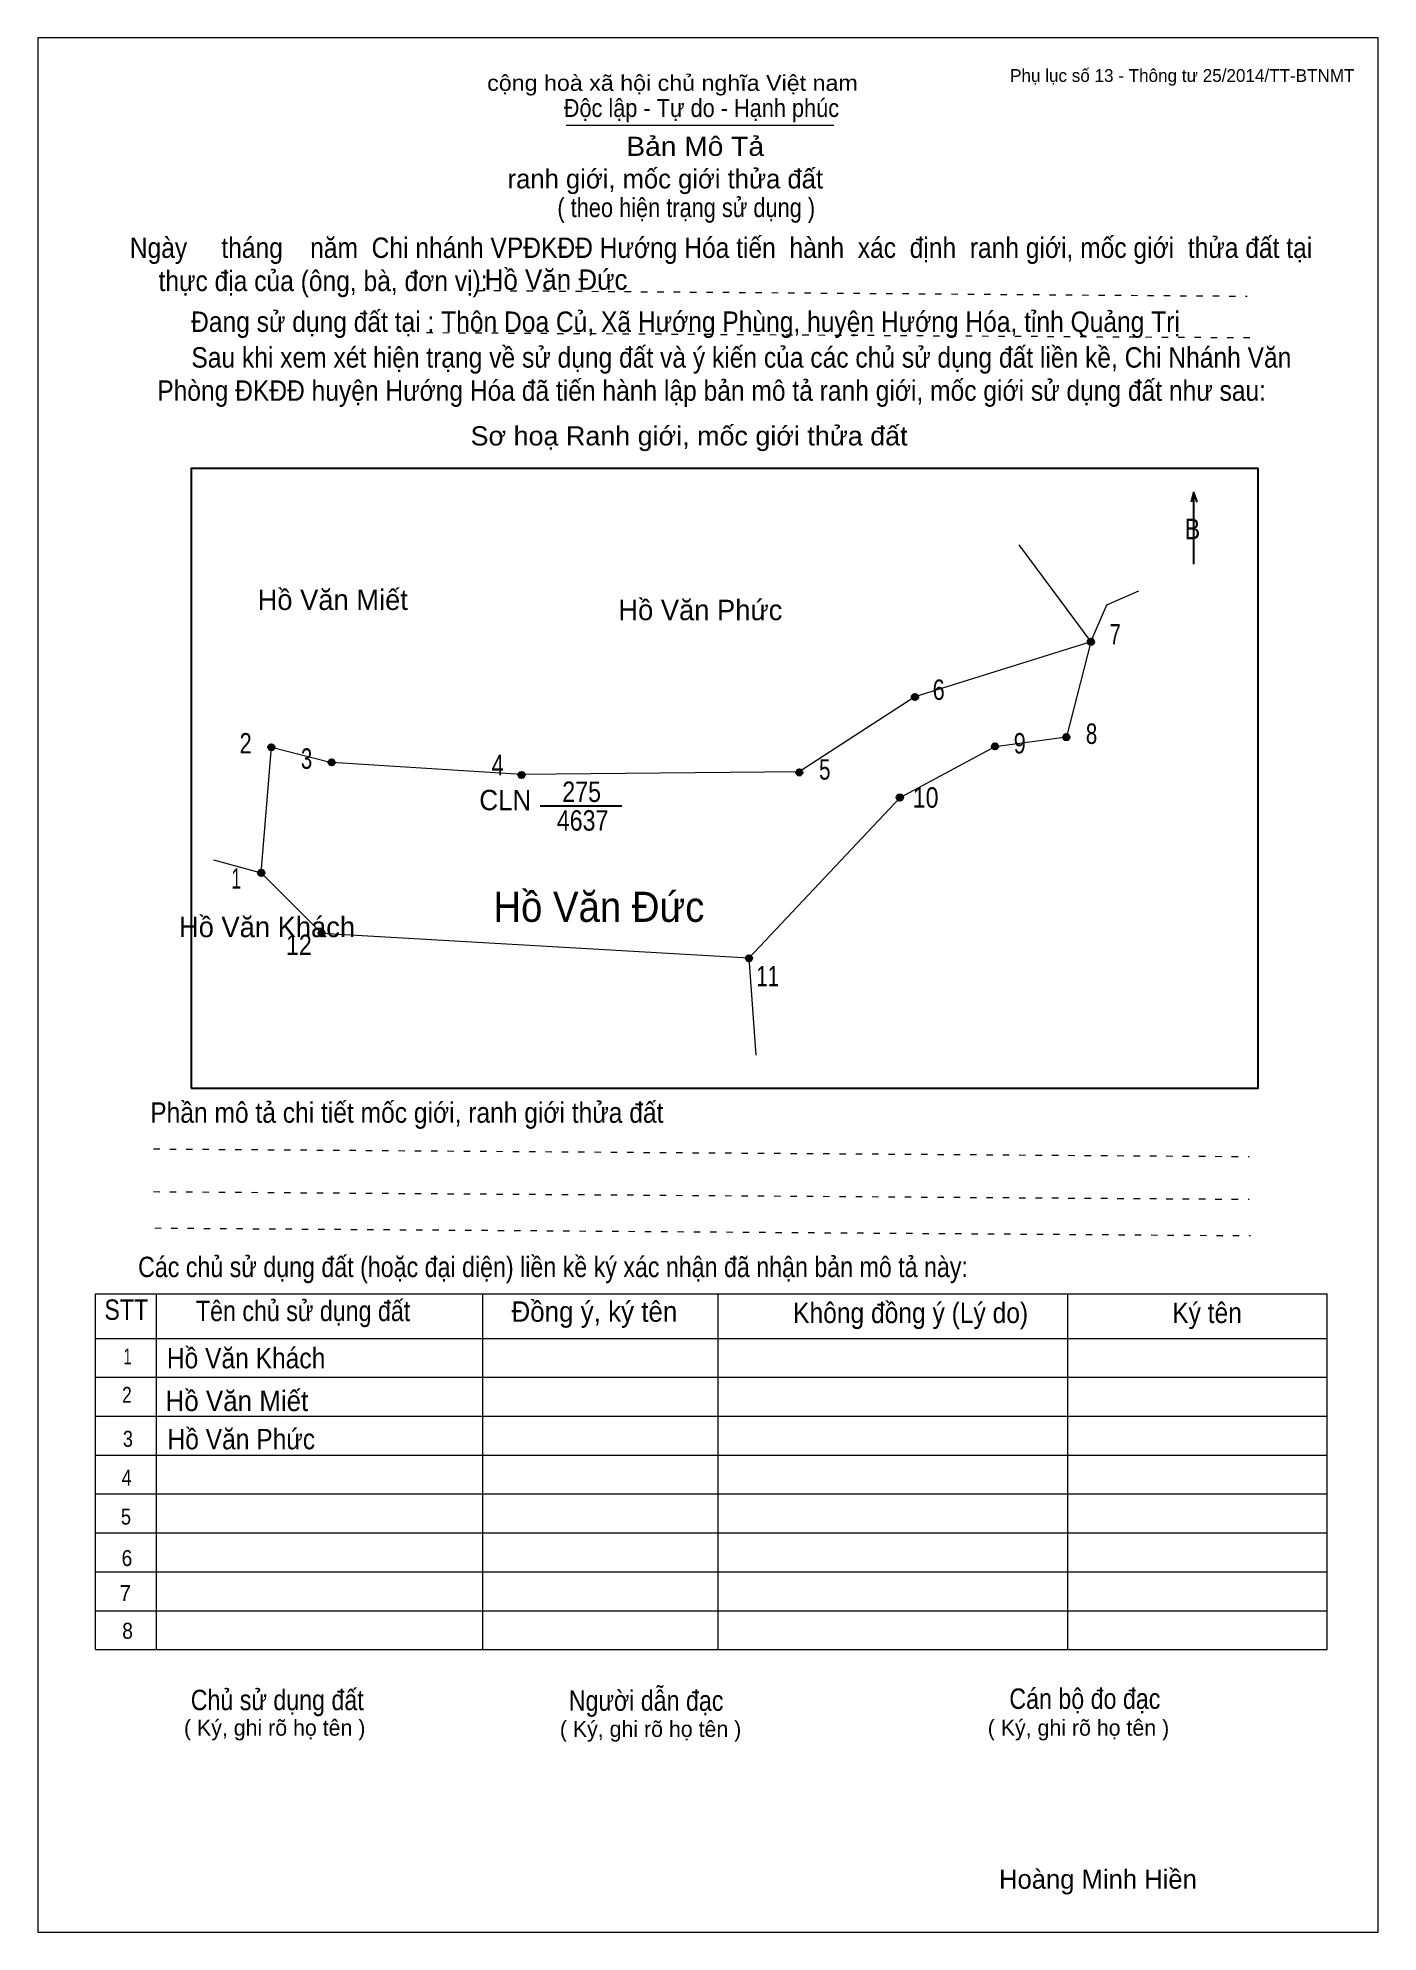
# Model space of a CAD drawing. Header units: centimetres. Extents: x 0 to 21, y 0 to 29.7.
import ezdxf
from ezdxf.enums import TextEntityAlignment as Align

# ---------------------------------------------------------------- set-up
doc = ezdxf.new("R2010")
doc.units = ezdxf.units.CM
doc.header["$LTSCALE"] = 0.13
doc.linetypes.add('DOTTED', pattern=[1.5, 0.3, -1.2])
for name, color, linetype, lineweight in [('1', 7, 'Continuous', 13), ('32', 7, 'Continuous', 25), ('33', 7, 'Continuous', 25), ('6', 7, 'Continuous', 13), ('62', 7, 'Continuous', 13)]:
    doc.layers.add(name, color=color, linetype=linetype, lineweight=lineweight)
for name, color, linetype in [('2', 7, 'Continuous'), ('34', 7, 'Continuous'), ('63', 7, 'Continuous')]:
    doc.layers.add(name, color=color, linetype=linetype)

msp = doc.modelspace()

# ---------------------------------------------------------------- hatches: boundary and pattern name
at = {"layer": '32'}
for points in [[(16.55, 20.2318, 1), (16.45, 20.2318, 1)], [(13.7924, 19.3652, 1), (13.6924, 19.3652, 1)], [(16.1647, 18.7372, 1), (16.0647, 18.7372, 1)], [(3.7076, 18.5773, 1), (3.6076, 18.5773, 1)], [(15.0475, 18.5915, 1), (14.9475, 18.5915, 1)], [(4.653, 18.3409, 1), (4.553, 18.3409, 1)], [(7.6273, 18.1432, 1), (7.5273, 18.1432, 1)], [(11.9803, 18.1833, 1), (11.8803, 18.1833, 1)], [(13.5561, 17.7894, 1), (13.4561, 17.7894, 1)], [(3.55, 16.6076, 1), (3.45, 16.6076, 1)], [(4.4955, 15.6621, 1), (4.3955, 15.6621, 1)], [(11.1924, 15.2682, 1), (11.0924, 15.2682, 1)]]:
    msp.add_hatch(color=256, dxfattribs=at).paths.add_polyline_path(points)

# ---------------------------------------------------------------- linework, layer by layer
at = {"layer": '1'}
msp.add_lwpolyline([(21, 0), (21, 29.7), (0, 29.7), (0, 0)], close=True, dxfattribs=at)
at = {"layer": '32'}
for centre in [(16.5, 20.2318), (13.7424, 19.3652), (16.1147, 18.7372), (3.6576, 18.5773), (14.9975, 18.5915), (4.603, 18.3409), (7.5773, 18.1432), (11.9303, 18.1833), (13.5061, 17.7894), (3.5, 16.6076), (4.4455, 15.6621), (11.1424, 15.2682)]:
    msp.add_circle(centre, 0.05, dxfattribs=at)
at = {"layer": '33'}
msp.add_line((7.87, 17.66), (9.15, 17.66), dxfattribs=at)
at = {"layer": '6'}
for p, q in [((3.66, 18.58), (4.6, 18.34)), ((11.14, 15.27), (11.25, 13.75))]:
    msp.add_line(p, q, dxfattribs=at)
for points in [[(15.37, 21.75), (16.5, 20.23), (16.12, 18.74)], [(16.5, 20.23), (16.75, 20.81), (17.25, 21.03)], [(16.5, 20.23), (13.74, 19.37), (11.93, 18.19), (7.58, 18.15), (4.6, 18.34)], [(11.14, 15.27), (13.51, 17.79), (15, 18.59), (16.12, 18.74)], [(2.75, 16.81), (3.5, 16.61), (3.66, 18.58)], [(11.14, 15.27), (4.45, 15.66), (3.5, 16.61)]]:
    msp.add_lwpolyline(points, dxfattribs=at)
at = {"layer": '62'}
for p, q in [((8.28, 28.33), (12.47, 28.33)), ((0.9, 10.01), (20.2, 10.01)), ((0.9, 4.43), (0.9, 10.01)), ((1.86, 4.43), (1.86, 10.01)), ((6.97, 4.43), (6.97, 9.99)), ((10.66, 4.43), (10.66, 9.99)), ((16.14, 4.43), (16.14, 10.01)), ((20.2, 4.43), (20.2, 10.01)), ((0.9, 9.31), (20.2, 9.31)), ((0.9, 8.7), (20.2, 8.7)), ((0.9, 8.09), (20.2, 8.09)), ((0.9, 7.48), (20.2, 7.48)), ((0.9, 6.87), (20.2, 6.87)), ((0.9, 6.26), (20.2, 6.26)), ((0.9, 5.65), (20.2, 5.65)), ((0.9, 5.04), (20.2, 5.04)), ((0.9, 4.43), (20.2, 4.43))]:
    msp.add_line(p, q, dxfattribs=at)
at = {"layer": '62', "linetype": 'DOTTED'}
for p, q in [((6.89, 25.74), (18.95, 25.65)), ((6.09, 25.08), (19.04, 25)), ((1.81, 12.28), (18.98, 12.16)), ((1.81, 11.61), (18.98, 11.49)), ((1.83, 11.04), (19, 10.92))]:
    msp.add_line(p, q, dxfattribs=at)
at = {"layer": '62', "lineweight": 25}
for p, q in [((18.11, 22.58), (18.11, 21.45)), ((18.11, 22.57), (18.07, 22.42)), ((18.11, 22.57), (18.16, 22.42))]:
    msp.add_line(p, q, dxfattribs=at)
msp.add_lwpolyline([(2.4, 13.23), (19.12, 13.23), (19.12, 22.95), (2.4, 22.95)], close=True, dxfattribs=at)

# ---------------------------------------------------------------- texts
at = {"layer": '2', "width": 0.95}
msp.add_text('Hồ Văn Đức', height=0.4727, dxfattribs=at).set_placement((8.79, 15.84), align=Align.CENTER)
at = {"layer": '32'}
for s, width, p in [('7', 0.75, (16.88, 20.19)), ('6', 0.8, (14.115, 19.32)), ('2', 0.8, (3.255, 18.48)), ('9', 0.8, (15.385, 18.48)), ('8', 0.75, (16.51, 18.63)), ('3', 0.75, (4.21, 18.24)), ('4', 0.8, (7.205, 18.14)), ('5', 0.75, (12.33, 18.07)), ('10', 0.85, (13.91, 17.63)), ('1', 0.65, (3.11, 16.36)), ('12', 0.85, (4.09, 15.32)), ('11', 0.75, (11.435, 14.83))]:
    msp.add_text(s, height=0.32, dxfattribs=dict(at, width=width)).set_placement(p, align=Align.CENTER)
at = {"layer": '33'}
for s, p in [('Hồ Văn Miết', (4.62, 20.73)), ('Hồ Văn Phức', (10.38, 20.57)), ('Hồ Văn Phức', (10.38, 20.57)), ('Hồ Văn Khách', (3.59, 15.6)), ('Hồ Văn Khách', (3.59, 15.6))]:
    msp.add_text(s, height=0.32, dxfattribs=at).set_placement(p, align=Align.CENTER)
at = {"layer": '33', "width": 0.95}
msp.add_text('CLN', height=0.32, dxfattribs=at).set_placement((7.73, 17.59), align=Align.RIGHT)
at = {"layer": '33', "width": 0.85}
for s, p in [('275', (8.52, 17.72)), ('4637', (8.535, 17.27))]:
    msp.add_text(s, height=0.32, dxfattribs=at).set_placement(p, align=Align.CENTER)
at = {"layer": '34'}
for s, width, p in [('Hồ Văn Đức', 0.95, (7, 25.75)), ('Hồ Văn Khách', 0.9, (2.02, 8.84)), ('Hồ Văn Miết', 0.95, (2, 8.17)), ('Hồ Văn Phức', 0.9, (2.03, 7.57))]:
    msp.add_text(s, height=0.32, dxfattribs=dict(at, width=width)).set_placement(p)
at = {"layer": '62'}
for s, height, width, p in [('cộng hoà xã hội chủ nghĩa Việt nam', 0.2474, 1.1, (7.04, 28.87)), ('Độc lập - Tự do - Hạnh phúc', 0.2828, 0.9, (8.24, 28.46)), ('Bản Mô Tả', 0.3, 1.1, (9.22, 27.85)), ('( theo hiện trạng sử dụng )', 0.3, 0.85, (8.14, 26.89)), ('Ngày     tháng    năm  Chi nhánh VPĐKĐĐ Hướng Hóa tiến  hành  xác  định  ranh giới, mốc giới  thửa đất tại ', 0.32, 0.9, (1.44, 26.25)), ('thực địa của (ông, bà, đơn vị): ', 0.32, 0.9, (1.89, 25.73)), ('Đang sử dụng đất tại : Thôn Doa Củ, Xã Hướng Phùng, huyện Hướng Hóa, tỉnh Quảng Trị', 0.32, 0.9, (2.4, 25.09)), ('     Sau khi xem xét hiện trạng về sử dụng đất và ý kiến của các chủ sử dụng đất liền kề, Chi Nhánh Văn ', 0.32, 0.9, (1.87, 24.53)), ('Phòng ĐKĐĐ huyện Hướng Hóa đã tiến hành lập bản mô tả ranh giới, mốc giới sử dụng đất như sau:', 0.32, 0.9, (1.87, 24.01)), ('Sơ hoạ Ranh giới, mốc giới thửa đất', 0.3, 1.05, (6.78, 23.31)), ('B', 0.32, 0.85, (17.97, 21.84)), ('Phần mô tả chi tiết mốc giới, ranh giới thửa đất ', 0.32, 0.9, (1.76, 12.69)), ('Các chủ sử dụng đất (hoặc đại diện) liền kề ký xác nhận đã nhận bản mô tả này:', 0.32, 0.85, (1.57, 10.27))]:
    msp.add_text(s, height=height, dxfattribs=dict(at, width=width)).set_placement(p)
msp.add_text('ranh giới, mốc giới thửa đất', height=0.3, dxfattribs=at).set_placement((7.36, 27.34))
for s, height, width, p in [('STT', 0.32, 0.85, (1.385, 9.6)), ('Tên chủ sử dụng đất', 0.32, 0.85, (4.155, 9.58)), ('Đồng ý, ký tên', 0.32, 0.95, (8.72, 9.57)), ('Không đồng ý (Lý do)', 0.32, 0.9, (13.675, 9.55)), ('Ký tên', 0.32, 0.9, (18.32, 9.55)), ('1', 0.25, 0.7, (1.405, 8.9)), ('2', 0.25, 0.8, (1.395, 8.3)), ('3', 0.25, 0.85, (1.41, 7.61)), ('4', 0.25, 0.85, (1.39, 7)), ('5', 0.25, 0.85, (1.38, 6.39)), ('6', 0.25, 0.9, (1.395, 5.74)), ('7', 0.25, 0.95, (1.37, 5.19)), ('8', 0.25, 0.9, (1.405, 4.6)), ('Người dẫn đạc', 0.32, 0.85, (9.53, 3.47)), ('Chủ sử dụng đất', 0.32, 0.85, (3.75, 3.48)), ('Cán bộ đo đạc', 0.32, 0.85, (16.405, 3.5))]:
    msp.add_text(s, height=height, dxfattribs=dict(at, width=width)).set_placement(p, align=Align.CENTER)
for p in [(3.71, 3.08), (9.6, 3.06), (16.305, 3.08)]:
    msp.add_text('( Ký, ghi rõ họ tên )', height=0.25, dxfattribs=at).set_placement(p, align=Align.CENTER)
at = {"layer": '63'}
msp.add_text('Phụ lục số 13 - Thông tư 25/2014/TT-BTNMT', height=0.2, dxfattribs=at).set_placement((20.63, 29.01), align=Align.RIGHT)
msp.add_text('Hoàng Minh Hiền', height=0.3, dxfattribs=at).set_placement((16.61, 0.68), align=Align.CENTER)

doc.saveas('drawing.dxf')
